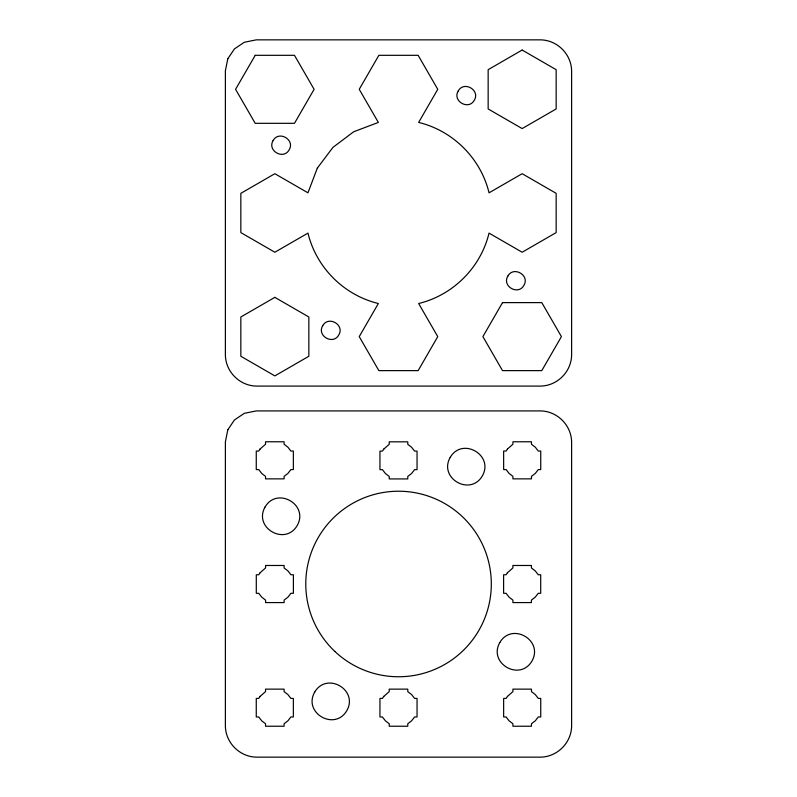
<?xml version="1.0" encoding="UTF-8"?>
<svg xmlns="http://www.w3.org/2000/svg" width="797" height="797" viewBox="0 0 797 797"><rect width="100%" height="100%" fill="white"/><g stroke="black" fill="none" stroke-linecap="round" stroke-linejoin="round"><path stroke-width="1.2" d="M227.812 58.729L225.382 70.764L225.382 355.173C225.71 371.8 239.668 385.758 256.295 386.087L540.705 386.087C557.332 385.758 571.29 371.8 571.618 355.173L571.618 70.764C571.29 54.136 557.332 40.179 540.705 39.85L256.295 39.85L244.261 42.281L234.438 48.906L227.812 58.729M227.812 429.792L225.382 441.827L225.382 726.236C225.71 742.864 239.668 756.821 256.295 757.15L540.705 757.15C557.332 756.821 571.29 742.864 571.618 726.236L571.618 441.827C571.29 425.2 557.332 411.242 540.705 410.913L256.295 410.913L244.261 413.344L234.438 419.969L227.812 429.792M273.102 140.571C266.925 150.693 283.493 160.257 289.162 149.846C295.348 139.724 278.781 130.16 273.102 140.571M322.705 325.704C316.529 335.826 333.096 345.39 338.775 334.979C344.952 324.857 328.384 315.293 322.705 325.704M265.072 506.992C253.177 527.803 285.117 546.244 297.191 525.542C309.087 504.73 277.147 486.29 265.072 506.992M458.235 90.958C452.058 101.08 468.626 110.644 474.305 100.233C480.481 90.111 463.914 80.547 458.235 90.958M314.676 692.125C302.79 712.946 334.72 731.377 346.805 710.675C358.69 689.863 326.76 671.423 314.676 692.125M507.848 276.101C501.662 286.213 518.229 295.787 523.908 285.366C530.085 275.254 513.517 265.68 507.848 276.101M450.205 457.388C438.32 478.2 470.25 496.641 482.334 475.939C494.22 455.117 462.29 436.686 450.205 457.388M499.809 642.521C487.923 663.333 519.853 681.774 531.938 661.072C543.823 640.26 511.893 621.819 499.809 642.521M317.316 168.137L307.961 192.824L274.845 173.706L240.843 193.332L240.843 232.604L274.845 252.231L307.961 233.113C316.27 267.533 343.935 295.199 378.356 303.508L359.238 336.623L378.864 370.625L418.136 370.625L437.762 336.623L418.644 303.508C453.065 295.199 480.73 267.533 489.039 233.113L522.155 252.231L556.157 232.604L556.157 193.332L522.155 173.706L489.039 192.824C480.73 158.404 453.065 130.738 418.644 122.429L437.762 89.314L418.136 55.312L378.864 55.312L359.238 89.314L378.356 122.429L353.669 131.774L332.927 147.395L317.316 168.137M255.209 55.312L235.573 89.314L255.209 123.316L294.482 123.316L314.108 89.314L294.482 55.312L255.209 55.312M502.518 302.621L482.892 336.623L502.518 370.625L541.791 370.625L561.427 336.623L541.791 302.621L502.518 302.621M260.101 449.02L258.746 451.042L256.265 451.042L256.265 469.582L258.746 469.582L261.695 473.428L265.54 476.377L265.54 478.858L284.091 478.858L284.091 476.377L287.926 473.428L290.875 469.582L293.356 469.582L293.356 451.042L290.875 451.042L287.926 447.197L284.091 444.248L284.091 441.767L265.54 441.767L265.54 444.248L260.101 449.02M260.131 572.734L258.776 574.757L256.295 574.757L256.295 593.307L258.776 593.307L261.725 597.142L265.57 600.101L265.57 602.582L284.121 602.582L284.121 600.101L287.956 597.142L290.905 593.307L293.396 593.307L293.396 574.757L290.905 574.757L287.956 570.921L284.121 567.962L284.121 565.481L265.57 565.481L265.57 567.962L260.131 572.734M383.785 449.08L382.43 451.102L379.95 451.102L379.95 469.652L382.43 469.652L385.389 473.488L389.225 476.437L389.225 478.927L407.775 478.927L407.775 476.437L411.611 473.488L414.57 469.652L417.05 469.652L417.05 451.102L414.57 451.102L411.611 447.256L407.775 444.308L407.775 441.827L389.225 441.827L389.225 444.308L383.785 449.08M260.101 696.389L258.746 698.411L256.265 698.411L256.265 716.961L258.746 716.961L261.695 720.807L265.54 723.756L265.54 726.236L284.091 726.236L284.091 723.756L287.926 720.807L290.875 716.961L293.356 716.961L293.356 698.411L290.875 698.411L287.926 694.576L284.091 691.617L284.091 689.136L265.54 689.136L265.54 691.617L260.101 696.389M507.47 449.02L506.125 451.042L503.644 451.042L503.644 469.582L506.125 469.582L509.074 473.428L512.909 476.377L512.909 478.858L531.46 478.858L531.46 476.377L535.305 473.428L538.254 469.582L540.735 469.582L540.735 451.042L538.254 451.042L535.305 447.197L531.46 444.248L531.46 441.767L512.909 441.767L512.909 444.248L507.47 449.02M383.785 696.389L382.43 698.411L379.95 698.411L379.95 716.961L382.43 716.961L385.389 720.807L389.225 723.756L389.225 726.236L407.775 726.236L407.775 723.756L411.611 720.807L414.57 716.961L417.05 716.961L417.05 698.411L414.57 698.411L411.611 694.576L407.775 691.617L407.775 689.136L389.225 689.136L389.225 691.617L383.785 696.389M507.44 572.734L506.095 574.757L503.604 574.757L503.604 593.307L506.095 593.307L509.044 597.142L512.879 600.101L512.879 602.582L531.43 602.582L531.43 600.101L535.275 597.142L538.224 593.307L540.705 593.307L540.705 574.757L538.224 574.757L535.275 570.921L531.43 567.962L531.43 565.481L512.879 565.481L512.879 567.962L507.44 572.734M507.47 696.389L506.125 698.411L503.644 698.411L503.644 716.961L506.125 716.961L509.074 720.807L512.909 723.756L512.909 726.236L531.46 726.236L531.46 723.756L535.305 720.807L538.254 716.961L540.735 716.961L540.735 698.411L538.254 698.411L535.305 694.576L531.46 691.617L531.46 689.136L512.909 689.136L512.909 691.617L507.47 696.389M522.155 50.042L488.153 69.678L488.153 108.95L522.155 128.576L556.157 108.95L556.157 69.678L522.155 50.042M274.845 297.361L240.843 316.987L240.843 356.259L274.845 375.895L308.847 356.259L308.847 316.987L274.845 297.361M334.83 651.408A92.761 92.761 0 0 0 488.79 605.461A92.761 92.761 0 0 0 372.02 495.096A92.761 92.761 0 0 0 334.83 651.408"/></g></svg>
